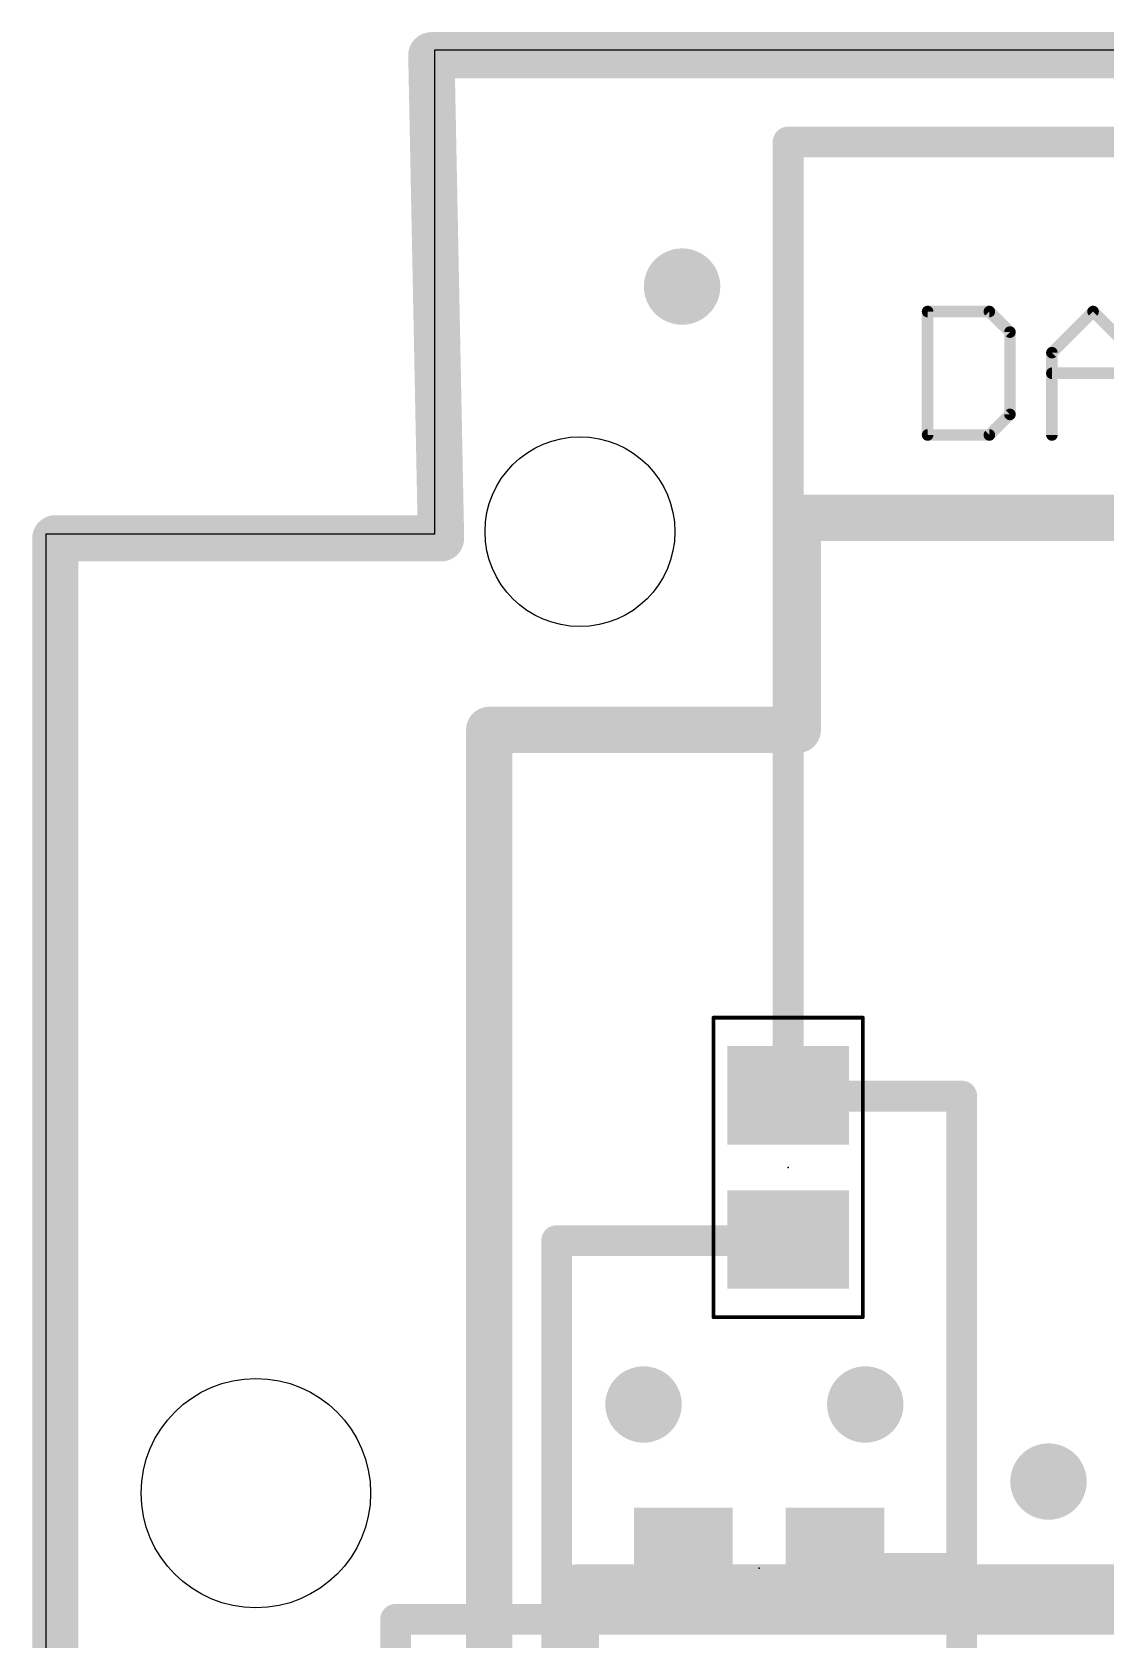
# Model space of a CAD drawing. Extents: x 0 to 100, y -1 to 59.
# Drawn here: x -0.3 to 13.84, y 38.05 to 59.23 of the extents above; entities that cross this region are included whole.
import ezdxf

# ---------------------------------------------------------------- set-up
doc = ezdxf.new("R2010")
doc.units = 0
for name, color, linetype in [('1', 12, 'CONTINUOUS'), ('16', 132, 'CONTINUOUS'), ('18', 110, 'CONTINUOUS'), ('20', 53, 'CONTINUOUS'), ('21', 253, 'CONTINUOUS'), ('23', 53, 'CONTINUOUS'), ('39', 12, 'CONTINUOUS')]:
    doc.layers.add(name, color=color, linetype=linetype)

# ---------------------------------------------------------------- blocks, each defined once
blk = doc.blocks.new('RECT')
blk.add_solid([(-0.5, -0.5), (0.5, -0.5), (-0.5, 0.5), (0.5, 0.5)])
blk = doc.blocks.new('ROUNDV')
at = {"const_width": 0.5}
blk.add_lwpolyline([(0, -0.25, 1), (0, 0.25, 1), (0, -0.25)], format="xyb", dxfattribs=at)

msp = doc.modelspace()

# ---------------------------------------------------------------- linework, layer by layer
at = {"layer": '1'}
for points, const_width in [([(94.996, 58.928), (4.953, 58.928)], 0.6096), ([(4.953, 58.928), (5.08, 52.562)], 0.6096), ([(9.652, 57.785), (33.274, 57.785)], 0.4064), ([(9.652, 45.2222), (9.652, 57.785)], 0.4064), ([(11.4887, 55.5512), (11.4887, 53.9242)], 0.1524), ([(12.3022, 55.5512), (11.4887, 55.5512)], 0.1524), ([(12.5734, 55.28), (12.3022, 55.5512)], 0.1524), ([(13.1259, 55.0089), (13.6682, 55.5512)], 0.1524), ([(13.6682, 55.5512), (14.2105, 55.0089)], 0.1524), ([(12.5734, 54.1954), (12.5734, 55.28)], 0.1524), ([(13.1259, 53.9242), (13.1259, 55.0089)], 0.1524), ([(13.1259, 54.7377), (14.2105, 54.7377)], 0.1524), ([(12.3022, 53.9242), (12.5734, 54.1954)], 0.1524), ([(11.4887, 53.9242), (12.3022, 53.9242)], 0.1524), ([(5.08, 52.562), (0, 52.562)], 0.6096), ([(0, 52.562), (0, 6.366)], 0.6096), ([(9.652, 45.212), (9.652, 45.2222)], 0.4064), ([(11.938, 45.212), (9.652, 45.212)], 0.4064), ([(11.938, 38.989), (11.938, 45.212)], 0.4064), ([(6.604, 34.6202), (6.604, 43.307)], 0.4064), ([(6.604, 43.307), (9.652, 43.307)], 0.4064), ([(9.652, 43.307), (9.652, 43.3222)], 0.4064), ([(11.938, 38.989), (10.271, 38.989)], 0.4064), ([(11.938, 34.6202), (11.938, 38.989)], 0.4064)]:
    msp.add_lwpolyline(points, dxfattribs=dict(at, const_width=const_width))
for points, const_width in [([(4.953, 59.0804, 1), (4.953, 58.7756)], 0.3048), ([(5.1054, 58.931, 1), (4.8006, 58.925)], 0.3048), ([(9.652, 57.8866, 1), (9.652, 57.6834)], 0.2032), ([(9.7536, 57.785, 1), (9.5504, 57.785)], 0.2032), ([(11.5268, 55.5512, 1), (11.4506, 55.5512)], 0.0762), ([(11.4887, 55.5893, 1), (11.4887, 55.5131)], 0.0762), ([(12.3291, 55.5781, 1), (12.2753, 55.5242)], 0.0762), ([(12.3022, 55.5131, 1), (12.3022, 55.5893)], 0.0762), ([(13.6951, 55.5781, 1), (13.6413, 55.5242)], 0.0762), ([(13.6951, 55.5242, 1), (13.6413, 55.5781)], 0.0762), ([(12.6115, 55.28, 1), (12.5353, 55.28)], 0.0762), ([(12.5464, 55.2531, 1), (12.6003, 55.307)], 0.0762), ([(13.164, 55.0089, 1), (13.0878, 55.0089)], 0.0762), ([(13.0989, 55.0358, 1), (13.1528, 54.9819)], 0.0762), ([(13.1259, 54.7758, 1), (13.1259, 54.6996)], 0.0762), ([(12.6003, 54.1684, 1), (12.5464, 54.2223)], 0.0762), ([(12.5353, 54.1954, 1), (12.6115, 54.1954)], 0.0762), ([(11.4887, 53.9623, 1), (11.4887, 53.8861)], 0.0762), ([(11.4506, 53.9242, 1), (11.5268, 53.9242)], 0.0762), ([(12.2753, 53.9511, 1), (12.3291, 53.8973)], 0.0762), ([(12.3022, 53.8861, 1), (12.3022, 53.9623)], 0.0762), ([(13.0878, 53.9242, 1), (13.164, 53.9242)], 0.0762), ([(0, 52.7144, 1), (0, 52.4096)], 0.3048), ([(0.1524, 52.562, 1), (-0.1524, 52.562)], 0.3048), ([(5.08, 52.4096, 1), (5.08, 52.7144)], 0.3048), ([(4.9276, 52.559, 1), (5.2324, 52.565)], 0.3048), ([(9.7536, 45.2222, 1), (9.5504, 45.2222)], 0.2032), ([(9.652, 45.3136, 1), (9.652, 45.1104)], 0.2032), ([(12.0396, 45.212, 1), (11.8364, 45.212)], 0.2032), ([(11.938, 45.1104, 1), (11.938, 45.3136)], 0.2032), ([(9.5504, 45.2222, 1), (9.7536, 45.2222)], 0.2032), ([(9.5504, 45.212, 1), (9.7536, 45.212)], 0.2032), ([(6.7056, 43.307, 1), (6.5024, 43.307)], 0.2032), ([(6.604, 43.4086, 1), (6.604, 43.2054)], 0.2032), ([(9.7536, 43.3222, 1), (9.5504, 43.3222)], 0.2032), ([(9.652, 43.2054, 1), (9.652, 43.4086)], 0.2032), ([(9.5504, 43.307, 1), (9.7536, 43.307)], 0.2032), ([(10.271, 39.0906, 1), (10.271, 38.8874)], 0.2032), ([(12.0396, 38.989, 1), (11.8364, 38.989)], 0.2032), ([(11.8364, 38.989, 1), (12.0396, 38.989)], 0.2032), ([(11.938, 38.8874, 1), (11.938, 39.0906)], 0.2032)]:
    msp.add_lwpolyline(points, format="xyb", dxfattribs=dict(at, const_width=const_width))
at = {"layer": '16', "const_width": 0.6096}
for points in [[(94.996, 58.928), (4.953, 58.928)], [(4.953, 58.928), (5.08, 52.562)], [(9.779, 50.038), (9.779, 52.832)], [(9.779, 52.832), (47.625, 52.832)], [(5.08, 52.562), (0, 52.562)], [(0, 52.562), (0, 6.366)], [(5.715, 37.719), (5.715, 50.038)], [(5.715, 50.038), (9.779, 50.038)], [(6.858, 36.576), (6.858, 38.735)], [(6.858, 38.735), (51.943, 38.735)]]:
    msp.add_lwpolyline(points, dxfattribs=at)
at = {"layer": '16', "const_width": 0.3048}
for points in [[(4.953, 59.0804, 1), (4.953, 58.7756)], [(5.1054, 58.931, 1), (4.8006, 58.925)], [(9.9314, 52.832, 1), (9.6266, 52.832)], [(9.779, 52.9844, 1), (9.779, 52.6796)], [(0, 52.7144, 1), (0, 52.4096)], [(0.1524, 52.562, 1), (-0.1524, 52.562)], [(5.08, 52.4096, 1), (5.08, 52.7144)], [(4.9276, 52.559, 1), (5.2324, 52.565)], [(5.8674, 50.038, 1), (5.5626, 50.038)], [(5.715, 50.1904, 1), (5.715, 49.8856)], [(9.779, 49.8856, 1), (9.779, 50.1904)], [(9.6266, 50.038, 1), (9.9314, 50.038)], [(7.0104, 38.735, 1), (6.7056, 38.735)], [(6.858, 38.8874, 1), (6.858, 38.5826)]]:
    msp.add_lwpolyline(points, format="xyb", dxfattribs=at)
at = {"layer": '20'}
for p, q in [((5, 52.619), (5, 59)), ((5, 59), (95, 59)), ((-0.127, 52.619), (-0.127, 6.381)), ((5, 52.619), (-0.127, 52.619))]:
    msp.add_line(p, q, dxfattribs=at)
for centre, radius in [((6.91, 52.65), 1.25), ((2.6416, 39.9796), 1.5113)]:
    msp.add_circle(centre, radius, dxfattribs=at)
at = {"layer": '21', "const_width": 0.4064}
for points in [[(4.483, 38.316), (29.483, 38.316)], [(4.483, 13.316), (4.483, 38.316)]]:
    msp.add_lwpolyline(points, dxfattribs=at)
at = {"layer": '21', "const_width": 0.2032}
for points in [[(4.483, 38.4176, 1), (4.483, 38.2144)], [(4.5846, 38.316, 1), (4.3814, 38.316)]]:
    msp.add_lwpolyline(points, format="xyb", dxfattribs=at)
at = {"layer": '23'}
for p in [(9.652, 44.2722), (9.271, 38.989)]:
    msp.add_point(p, dxfattribs=at)
at = {"layer": '39', "const_width": 0.0508}
for points in [[(8.669, 42.2992), (8.669, 46.2452)], [(8.669, 46.2452), (10.635, 46.2452)], [(10.635, 46.2452), (10.635, 42.2992)], [(10.635, 42.2992), (8.669, 42.2992)]]:
    msp.add_lwpolyline(points, dxfattribs=at)
at = {"layer": '39', "const_width": 0.0254}
for points in [[(8.6817, 46.2452, 1), (8.6563, 46.2452)], [(8.669, 46.2579, 1), (8.669, 46.2325)], [(10.6477, 46.2452, 1), (10.6223, 46.2452)], [(10.635, 46.2325, 1), (10.635, 46.2579)], [(8.669, 42.3119, 1), (8.669, 42.2865)], [(8.6563, 42.2992, 1), (8.6817, 42.2992)], [(10.6223, 42.2992, 1), (10.6477, 42.2992)], [(10.635, 42.2865, 1), (10.635, 42.3119)]]:
    msp.add_lwpolyline(points, format="xyb", dxfattribs=at)

# ---------------------------------------------------------------- block references
at = {"layer": '1', "xscale": 1.3, "yscale": 1.6}
for p, rotation in [((9.652, 45.2222), 90), ((9.652, 43.3222), 90), ((8.271, 38.989), 180), ((10.271, 38.989), 180)]:
    msp.add_blockref('RECT', p, dxfattribs=dict(at, rotation=rotation))
at = {"layer": '18', "xscale": 1.0064, "yscale": 1.0064}
for p in [(8.255, 55.88), (8.255, 55.88), (7.747, 41.148), (7.747, 41.148), (10.668, 41.148), (10.668, 41.148), (13.081, 40.132), (13.081, 40.132)]:
    msp.add_blockref('ROUNDV', p, dxfattribs=at)

doc.saveas('drawing.dxf')
